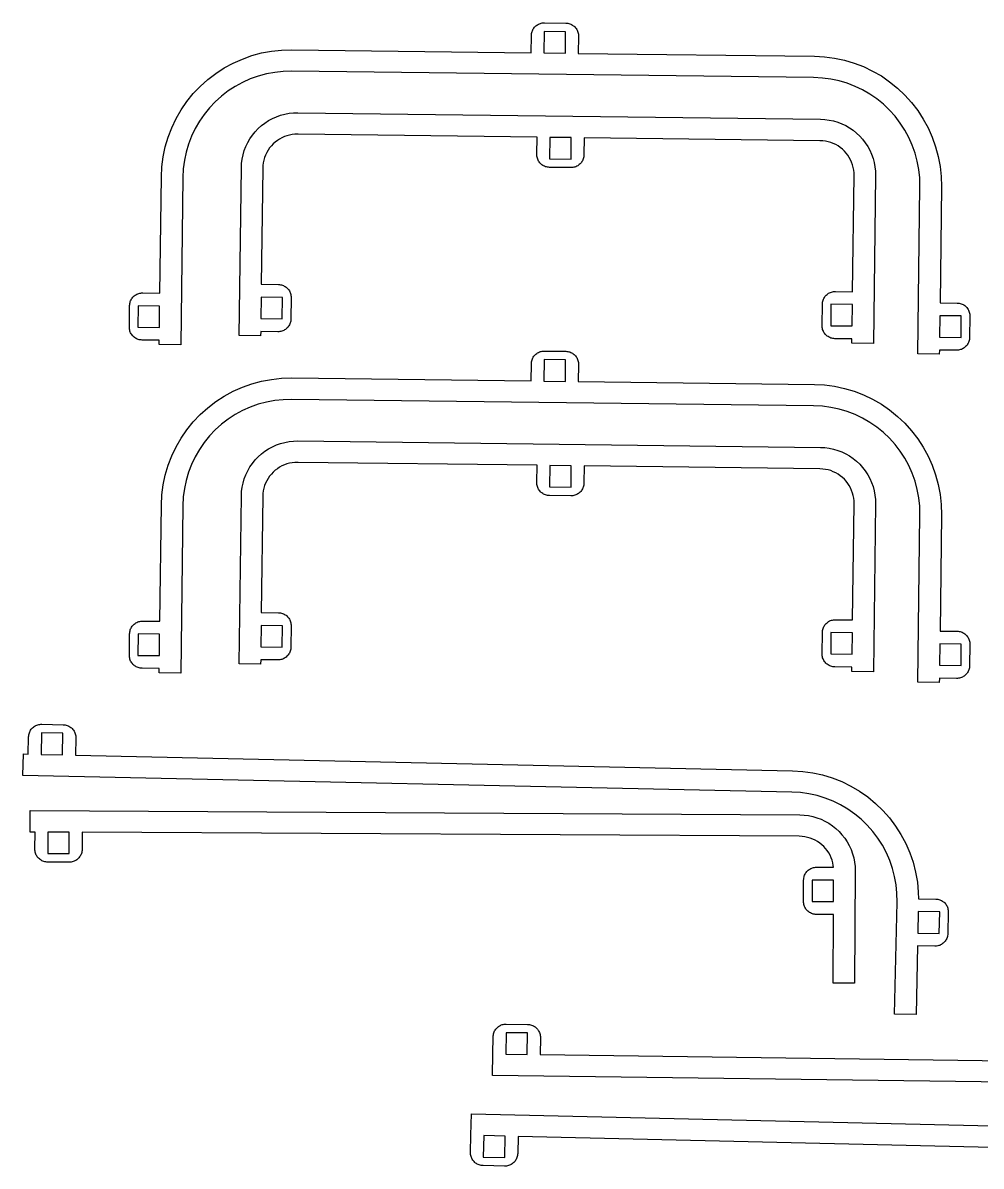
# Model space of a CAD drawing. Header units: millimetres. Extents: x 283 to 494, y -202 to 99.
# Drawn here: x 284 to 395.7, y -201.6 to -68.3 of the extents above; entities that cross this region are included whole.
import ezdxf

# ---------------------------------------------------------------- set-up
doc = ezdxf.new("R2010")
doc.units = ezdxf.units.MM
doc.header["$MEASUREMENT"] = 0
doc.layers.add('Layer 1', color=7, linetype='CONTINUOUS')

msp = doc.modelspace()

# ---------------------------------------------------------------- linework, layer by layer
at = {"layer": 'Layer 1', "color": 1}
for p, q in [((343.35, -69.34), (343.39, -69.23)), ((343.39, -69.23), (343.44, -69.12)), ((343.44, -69.12), (343.5, -69.02)), ((343.5, -69.02), (343.56, -68.92)), ((343.56, -68.92), (343.64, -68.83)), ((343.64, -68.83), (343.72, -68.74)), ((343.72, -68.74), (343.81, -68.67)), ((343.81, -68.67), (343.9, -68.59)), ((343.9, -68.59), (344, -68.53)), ((344, -68.53), (344.1, -68.47)), ((344.1, -68.47), (344.21, -68.43)), ((344.21, -68.43), (344.32, -68.39)), ((344.32, -68.39), (344.43, -68.36)), ((344.43, -68.36), (344.55, -68.33)), ((344.55, -68.33), (344.67, -68.32)), ((344.67, -68.32), (344.79, -68.32)), ((344.79, -68.32), (347.28, -68.35)), ((347.28, -68.35), (347.4, -68.35)), ((347.4, -68.35), (347.52, -68.37)), ((347.52, -68.37), (347.63, -68.39)), ((347.63, -68.39), (347.75, -68.43)), ((347.75, -68.43), (347.86, -68.47)), ((347.86, -68.47), (347.96, -68.52)), ((347.96, -68.52), (348.07, -68.58)), ((348.07, -68.58), (348.16, -68.65)), ((348.16, -68.65), (348.25, -68.72)), ((348.25, -68.72), (348.34, -68.8)), ((348.34, -68.8), (348.42, -68.89)), ((348.42, -68.89), (348.49, -68.98)), ((348.49, -68.98), (348.56, -69.08)), ((348.56, -69.08), (348.61, -69.18)), ((348.61, -69.18), (348.66, -69.29)), ((348.66, -69.29), (348.7, -69.4)), ((343.24, -71.8), (343.27, -69.8)), ((343.27, -69.68), (343.29, -69.57)), ((343.27, -69.8), (343.27, -69.68)), ((343.29, -69.57), (343.31, -69.45)), ((343.31, -69.45), (343.35, -69.34)), ((344.77, -69.32), (344.74, -71.82)), ((347.27, -69.35), (344.77, -69.32)), ((347.24, -71.85), (347.27, -69.35)), ((348.7, -69.4), (348.73, -69.52)), ((348.73, -69.52), (348.75, -69.63)), ((348.77, -69.87), (348.74, -71.87)), ((348.75, -69.63), (348.76, -69.75)), ((348.76, -69.75), (348.77, -69.87)), ((310.69, -72.13), (311.83, -71.83)), ((311.83, -71.83), (312.99, -71.61)), ((312.99, -71.61), (314.16, -71.49)), ((314.16, -71.49), (315.34, -71.46)), ((315.34, -71.46), (343.24, -71.8)), ((344.74, -71.82), (347.24, -71.85)), ((348.74, -71.87), (376.26, -72.2)), ((307.47, -73.57), (308.51, -73.01)), ((308.51, -73.01), (309.58, -72.53)), ((309.58, -72.53), (310.69, -72.13)), ((376.26, -72.2), (377.44, -72.26)), ((377.44, -72.26), (378.61, -72.42)), ((378.61, -72.42), (379.76, -72.66)), ((379.76, -72.66), (380.89, -73)), ((380.89, -73), (381.99, -73.42)), ((305.55, -74.93), (306.48, -74.21)), ((306.48, -74.21), (307.47, -73.57)), ((311.43, -74.52), (310.51, -74.85)), ((312.38, -74.27), (311.43, -74.52)), ((313.35, -74.09), (312.38, -74.27)), ((314.32, -73.99), (313.35, -74.09)), ((315.35, -73.96), (314.32, -73.99)), ((376.18, -74.7), (315.35, -73.96)), ((381.99, -73.42), (383.05, -73.93)), ((383.05, -73.93), (384.07, -74.51)), ((384.07, -74.51), (385.04, -75.18)), ((303.86, -76.57), (304.67, -75.72)), ((304.67, -75.72), (305.55, -74.93)), ((308.75, -75.72), (307.93, -76.25)), ((309.61, -75.25), (308.75, -75.72)), ((310.51, -74.85), (309.61, -75.25)), ((377.21, -74.75), (376.18, -74.7)), ((378.19, -74.88), (377.21, -74.75)), ((379.15, -75.09), (378.19, -74.88)), ((380.09, -75.36), (379.15, -75.09)), ((381, -75.72), (380.09, -75.36)), ((381.89, -76.14), (381, -75.72)), ((385.04, -75.18), (385.96, -75.92)), ((385.96, -75.92), (386.81, -76.73)), ((303.12, -77.49), (303.86, -76.57)), ((307.15, -76.85), (306.42, -77.51)), ((307.93, -76.25), (307.15, -76.85)), ((382.74, -76.63), (381.89, -76.14)), ((383.55, -77.18), (382.74, -76.63)), ((384.31, -77.8), (383.55, -77.18)), ((386.81, -76.73), (387.6, -77.61)), ((301.87, -79.48), (302.46, -78.46)), ((302.46, -78.46), (303.12, -77.49)), ((305.74, -78.22), (305.13, -78.98)), ((306.42, -77.51), (305.74, -78.22)), ((385.02, -78.48), (384.31, -77.8)), ((385.68, -79.21), (385.02, -78.48)), ((387.6, -77.61), (388.32, -78.54)), ((388.32, -78.54), (388.96, -79.53)), ((301.36, -80.54), (301.87, -79.48)), ((304.57, -79.79), (304.08, -80.64)), ((305.13, -78.98), (304.57, -79.79)), ((312.21, -79.99), (312.64, -79.71)), ((312.64, -79.71), (313.09, -79.46)), ((313.09, -79.46), (313.56, -79.26)), ((313.56, -79.26), (314.04, -79.09)), ((314.04, -79.09), (314.53, -78.95)), ((314.53, -78.95), (315.03, -78.86)), ((315.03, -78.86), (315.54, -78.81)), ((315.54, -78.81), (316.05, -78.79)), ((316.05, -78.79), (376.98, -79.55)), ((376.98, -79.55), (377.49, -79.58)), ((377.49, -79.58), (378, -79.64)), ((378, -79.64), (378.49, -79.75)), ((378.49, -79.75), (378.98, -79.89)), ((378.98, -79.89), (379.46, -80.08)), ((386.28, -79.99), (385.68, -79.21)), ((388.96, -79.53), (389.52, -80.56)), ((300.94, -81.64), (301.36, -80.54)), ((304.08, -80.64), (303.66, -81.53)), ((310.76, -81.41), (311.08, -81.01)), ((311.08, -81.01), (311.43, -80.64)), ((311.43, -80.64), (311.81, -80.3)), ((311.81, -80.3), (312.21, -79.99)), ((379.46, -80.08), (379.92, -80.3)), ((379.92, -80.3), (380.36, -80.55)), ((380.36, -80.55), (380.78, -80.84)), ((380.78, -80.84), (381.18, -81.16)), ((381.18, -81.16), (381.55, -81.51)), ((386.81, -80.81), (386.28, -79.99)), ((387.28, -81.67), (386.81, -80.81)), ((389.52, -80.56), (390, -81.64)), ((300.6, -82.77), (300.94, -81.64)), ((303.31, -82.44), (303.03, -83.38)), ((303.66, -81.53), (303.31, -82.44)), ((309.99, -82.73), (310.21, -82.27)), ((310.21, -82.27), (310.47, -81.83)), ((310.47, -81.83), (310.76, -81.41)), ((313.18, -82.43), (312.96, -82.66)), ((313.41, -82.22), (313.18, -82.43)), ((313.66, -82.03), (313.41, -82.22)), ((313.92, -81.86), (313.66, -82.03)), ((314.2, -81.71), (313.92, -81.86)), ((314.48, -81.58), (314.2, -81.71)), ((314.78, -81.47), (314.48, -81.58)), ((315.08, -81.39), (314.78, -81.47)), ((315.39, -81.34), (315.08, -81.39)), ((315.7, -81.3), (315.39, -81.34)), ((316.07, -81.29), (315.7, -81.3)), ((343.93, -81.64), (316.07, -81.29)), ((343.9, -83.64), (343.93, -81.64)), ((345.43, -81.66), (345.4, -84.16)), ((347.93, -81.69), (345.43, -81.66)), ((347.9, -84.19), (347.93, -81.69)), ((349.43, -81.71), (349.4, -83.71)), ((376.9, -82.05), (349.43, -81.71)), ((377.26, -82.06), (376.9, -82.05)), ((377.57, -82.11), (377.26, -82.06)), ((377.88, -82.17), (377.57, -82.11)), ((378.18, -82.26), (377.88, -82.17)), ((378.47, -82.37), (378.18, -82.26)), ((378.76, -82.51), (378.47, -82.37)), ((379.03, -82.67), (378.76, -82.51)), ((381.55, -81.51), (381.89, -81.89)), ((381.89, -81.89), (382.2, -82.3)), ((382.2, -82.3), (382.48, -82.72)), ((387.68, -82.57), (387.28, -81.67)), ((388.01, -83.49), (387.68, -82.57)), ((390, -81.64), (390.4, -82.75)), ((300.21, -85.09), (300.36, -83.92)), ((300.36, -83.92), (300.6, -82.77)), ((303.03, -83.38), (302.82, -84.34)), ((309.56, -84.19), (309.67, -83.69)), ((309.67, -83.69), (309.81, -83.21)), ((309.81, -83.21), (309.99, -82.73)), ((312.29, -83.72), (312.18, -84.01)), ((312.43, -83.43), (312.29, -83.72)), ((312.58, -83.16), (312.43, -83.43)), ((312.76, -82.9), (312.58, -83.16)), ((312.96, -82.66), (312.76, -82.9)), ((343.9, -83.76), (343.9, -83.64)), ((343.92, -83.87), (343.9, -83.76)), ((343.94, -83.99), (343.92, -83.87)), ((349.38, -83.94), (349.36, -84.06)), ((349.4, -83.82), (349.38, -83.94)), ((349.4, -83.71), (349.4, -83.82)), ((379.29, -82.84), (379.03, -82.67)), ((379.53, -83.04), (379.29, -82.84)), ((379.76, -83.26), (379.53, -83.04)), ((379.97, -83.49), (379.76, -83.26)), ((380.16, -83.74), (379.97, -83.49)), ((380.33, -84), (380.16, -83.74)), ((382.48, -82.72), (382.72, -83.17)), ((382.72, -83.17), (382.93, -83.64)), ((382.93, -83.64), (383.1, -84.12)), ((388.26, -84.44), (388.01, -83.49)), ((390.4, -82.75), (390.7, -83.89)), ((390.7, -83.89), (390.92, -85.05)), ((300.14, -86.27), (300.21, -85.09)), ((302.82, -84.34), (302.7, -85.32)), ((309.21, -104.76), (309.47, -85.21)), ((309.47, -85.21), (309.49, -84.7)), ((309.49, -84.7), (309.56, -84.19)), ((311.98, -84.93), (311.97, -85.29)), ((312.02, -84.62), (311.98, -84.93)), ((312.09, -84.31), (312.02, -84.62)), ((312.18, -84.01), (312.09, -84.31)), ((343.97, -84.1), (343.94, -83.99)), ((344.01, -84.21), (343.97, -84.1)), ((344.06, -84.32), (344.01, -84.21)), ((344.11, -84.43), (344.06, -84.32)), ((344.18, -84.52), (344.11, -84.43)), ((344.25, -84.62), (344.18, -84.52)), ((344.33, -84.71), (344.25, -84.62)), ((344.41, -84.79), (344.33, -84.71)), ((344.5, -84.86), (344.41, -84.79)), ((344.6, -84.93), (344.5, -84.86)), ((344.7, -84.99), (344.6, -84.93)), ((344.81, -85.04), (344.7, -84.99)), ((344.92, -85.08), (344.81, -85.04)), ((345.03, -85.11), (344.92, -85.08)), ((345.15, -85.14), (345.03, -85.11)), ((345.27, -85.15), (345.15, -85.14)), ((345.38, -85.16), (345.27, -85.15)), ((347.88, -85.19), (345.38, -85.16)), ((345.4, -84.16), (347.9, -84.19)), ((348, -85.19), (347.88, -85.19)), ((348.12, -85.17), (348, -85.19)), ((348.23, -85.15), (348.12, -85.17)), ((348.35, -85.12), (348.23, -85.15)), ((348.46, -85.08), (348.35, -85.12)), ((348.57, -85.03), (348.46, -85.08)), ((348.67, -84.98), (348.57, -85.03)), ((348.77, -84.91), (348.67, -84.98)), ((348.86, -84.84), (348.77, -84.91)), ((348.95, -84.76), (348.86, -84.84)), ((349.03, -84.68), (348.95, -84.76)), ((349.1, -84.59), (349.03, -84.68)), ((349.17, -84.49), (349.1, -84.59)), ((349.23, -84.39), (349.17, -84.49)), ((349.28, -84.28), (349.23, -84.39)), ((349.32, -84.17), (349.28, -84.28)), ((349.36, -84.06), (349.32, -84.17)), ((380.48, -84.28), (380.33, -84)), ((380.61, -84.57), (380.48, -84.28)), ((380.71, -84.86), (380.61, -84.57)), ((380.8, -85.17), (380.71, -84.86)), ((380.85, -85.47), (380.8, -85.17)), ((383.1, -84.12), (383.23, -84.61)), ((383.23, -84.61), (383.33, -85.11)), ((383.33, -85.11), (383.38, -85.62)), ((388.44, -85.41), (388.26, -84.44)), ((390.92, -85.05), (391.04, -86.22)), ((299.96, -99.82), (300.14, -86.27)), ((302.64, -86.35), (302.39, -105.85)), ((302.7, -85.32), (302.64, -86.35)), ((311.97, -85.29), (311.79, -98.79)), ((380.72, -99.65), (380.89, -86.15)), ((380.89, -85.79), (380.85, -85.47)), ((380.89, -86.15), (380.89, -85.79)), ((383.39, -86.13), (383.14, -105.68)), ((383.38, -85.62), (383.39, -86.13)), ((388.55, -86.38), (388.44, -85.41)), ((388.57, -87.41), (388.55, -86.38)), ((391.04, -86.22), (391.07, -87.39)), ((388.32, -106.91), (388.57, -87.41)), ((391.07, -87.39), (390.91, -100.95)), ((297.28, -99.95), (297.38, -99.9)), ((297.38, -99.9), (297.5, -99.86)), ((297.5, -99.86), (297.61, -99.83)), ((297.61, -99.83), (297.73, -99.81)), ((297.73, -99.81), (297.84, -99.79)), ((297.84, -99.79), (297.96, -99.79)), ((297.96, -99.79), (299.96, -99.82)), ((311.79, -98.79), (313.79, -98.82)), ((313.79, -98.82), (313.91, -98.83)), ((313.91, -98.83), (314.02, -98.84)), ((314.02, -98.84), (314.14, -98.87)), ((314.14, -98.87), (314.25, -98.9)), ((314.25, -98.9), (314.36, -98.94)), ((314.36, -98.94), (314.47, -98.99)), ((314.47, -98.99), (314.57, -99.05)), ((314.57, -99.05), (314.67, -99.12)), ((314.67, -99.12), (314.76, -99.19)), ((314.76, -99.19), (314.84, -99.27)), ((314.84, -99.27), (314.92, -99.36)), ((314.92, -99.36), (315, -99.45)), ((315, -99.45), (315.06, -99.55)), ((315.06, -99.55), (315.12, -99.66)), ((315.12, -99.66), (315.16, -99.76)), ((315.16, -99.76), (315.2, -99.88)), ((315.2, -99.88), (315.23, -99.99)), ((377.74, -99.97), (377.83, -99.9)), ((377.83, -99.9), (377.93, -99.84)), ((377.93, -99.84), (378.04, -99.78)), ((378.04, -99.78), (378.14, -99.73)), ((378.14, -99.73), (378.25, -99.69)), ((378.25, -99.69), (378.37, -99.66)), ((378.37, -99.66), (378.48, -99.64)), ((378.48, -99.64), (378.6, -99.63)), ((378.6, -99.63), (378.72, -99.63)), ((378.72, -99.63), (380.72, -99.65)), ((296.41, -103.77), (296.44, -101.27)), ((296.44, -101.27), (296.45, -101.15)), ((296.45, -101.15), (296.46, -101.04)), ((296.46, -101.04), (296.49, -100.92)), ((296.49, -100.92), (296.52, -100.81)), ((296.52, -100.81), (296.56, -100.7)), ((296.56, -100.7), (296.61, -100.59)), ((296.61, -100.59), (296.67, -100.49)), ((296.67, -100.49), (296.74, -100.39)), ((296.74, -100.39), (296.81, -100.3)), ((296.81, -100.3), (296.89, -100.22)), ((296.89, -100.22), (296.98, -100.14)), ((296.98, -100.14), (297.08, -100.07)), ((297.08, -100.07), (297.17, -100)), ((297.17, -100), (297.28, -99.95)), ((311.77, -100.29), (311.74, -102.79)), ((314.27, -100.33), (311.77, -100.29)), ((314.24, -102.83), (314.27, -100.33)), ((315.23, -99.99), (315.25, -100.1)), ((315.27, -100.34), (315.24, -102.84)), ((315.25, -100.1), (315.27, -100.22)), ((315.27, -100.22), (315.27, -100.34)), ((377.17, -103.61), (377.2, -101.11)), ((377.2, -101.11), (377.21, -100.99)), ((377.21, -100.99), (377.22, -100.87)), ((377.22, -100.87), (377.25, -100.76)), ((377.25, -100.76), (377.28, -100.64)), ((377.28, -100.64), (377.32, -100.53)), ((377.32, -100.53), (377.37, -100.43)), ((377.37, -100.43), (377.43, -100.33)), ((377.43, -100.33), (377.5, -100.23)), ((377.5, -100.23), (377.57, -100.14)), ((377.57, -100.14), (377.65, -100.05)), ((377.65, -100.05), (377.74, -99.97)), ((378.2, -101.12), (378.17, -103.62)), ((380.7, -101.15), (378.2, -101.12)), ((380.67, -103.65), (380.7, -101.15)), ((390.91, -100.95), (392.91, -100.97)), ((392.91, -100.97), (393.02, -100.98)), ((393.02, -100.98), (393.14, -100.99)), ((393.14, -100.99), (393.26, -101.02)), ((393.26, -101.02), (393.37, -101.05)), ((393.37, -101.05), (393.48, -101.09)), ((393.48, -101.09), (393.59, -101.14)), ((393.59, -101.14), (393.69, -101.2)), ((393.69, -101.2), (393.79, -101.27)), ((393.79, -101.27), (393.88, -101.34)), ((297.44, -101.29), (297.41, -103.78)), ((299.94, -101.32), (297.44, -101.29)), ((299.91, -103.82), (299.94, -101.32)), ((390.89, -102.45), (390.86, -104.95)), ((393.39, -102.48), (390.89, -102.45)), ((393.36, -104.98), (393.39, -102.48)), ((393.88, -101.34), (393.96, -101.43)), ((393.96, -101.43), (394.04, -101.51)), ((394.04, -101.51), (394.11, -101.61)), ((394.11, -101.61), (394.18, -101.71)), ((394.18, -101.71), (394.23, -101.81)), ((394.23, -101.81), (394.28, -101.92)), ((394.28, -101.92), (394.32, -102.03)), ((394.32, -102.03), (394.35, -102.14)), ((394.35, -102.14), (394.37, -102.26)), ((394.39, -102.49), (394.36, -104.99)), ((394.37, -102.26), (394.38, -102.37)), ((394.38, -102.37), (394.39, -102.49)), ((296.41, -103.89), (296.41, -103.77)), ((296.42, -104.01), (296.41, -103.89)), ((297.41, -103.78), (299.91, -103.82)), ((311.74, -102.79), (314.24, -102.83)), ((314.78, -103.89), (314.7, -103.97)), ((314.87, -103.81), (314.78, -103.89)), ((314.94, -103.72), (314.87, -103.81)), ((315.01, -103.62), (314.94, -103.72)), ((315.07, -103.52), (315.01, -103.62)), ((315.12, -103.41), (315.07, -103.52)), ((315.16, -103.3), (315.12, -103.41)), ((315.19, -103.19), (315.16, -103.3)), ((315.22, -103.07), (315.19, -103.19)), ((315.23, -102.96), (315.22, -103.07)), ((315.24, -102.84), (315.23, -102.96)), ((377.17, -103.72), (377.17, -103.61)), ((377.18, -103.84), (377.17, -103.72)), ((377.2, -103.96), (377.18, -103.84)), ((378.17, -103.62), (380.67, -103.65)), ((296.45, -104.12), (296.42, -104.01)), ((296.48, -104.24), (296.45, -104.12)), ((296.52, -104.35), (296.48, -104.24)), ((296.56, -104.45), (296.52, -104.35)), ((296.62, -104.56), (296.56, -104.45)), ((296.68, -104.66), (296.62, -104.56)), ((296.76, -104.75), (296.68, -104.66)), ((296.83, -104.84), (296.76, -104.75)), ((296.92, -104.92), (296.83, -104.84)), ((297.01, -104.99), (296.92, -104.92)), ((297.11, -105.06), (297.01, -104.99)), ((297.21, -105.12), (297.11, -105.06)), ((297.32, -105.17), (297.21, -105.12)), ((297.43, -105.21), (297.32, -105.17)), ((297.54, -105.25), (297.43, -105.21)), ((297.66, -105.27), (297.54, -105.25)), ((297.77, -105.28), (297.66, -105.27)), ((311.71, -104.79), (309.21, -104.76)), ((311.72, -104.29), (311.71, -104.79)), ((313.72, -104.32), (311.72, -104.29)), ((313.84, -104.32), (313.72, -104.32)), ((313.95, -104.3), (313.84, -104.32)), ((314.07, -104.28), (313.95, -104.3)), ((314.18, -104.25), (314.07, -104.28)), ((314.29, -104.21), (314.18, -104.25)), ((314.4, -104.17), (314.29, -104.21)), ((314.5, -104.11), (314.4, -104.17)), ((314.6, -104.04), (314.5, -104.11)), ((314.7, -103.97), (314.6, -104.04)), ((377.23, -104.07), (377.2, -103.96)), ((377.27, -104.18), (377.23, -104.07)), ((377.32, -104.29), (377.27, -104.18)), ((377.38, -104.39), (377.32, -104.29)), ((377.44, -104.49), (377.38, -104.39)), ((377.51, -104.59), (377.44, -104.49)), ((377.59, -104.67), (377.51, -104.59)), ((377.68, -104.75), (377.59, -104.67)), ((377.77, -104.83), (377.68, -104.75)), ((377.87, -104.89), (377.77, -104.83)), ((377.97, -104.95), (377.87, -104.89)), ((378.08, -105), (377.97, -104.95)), ((378.18, -105.05), (378.08, -105)), ((378.3, -105.08), (378.18, -105.05)), ((378.41, -105.1), (378.3, -105.08)), ((378.53, -105.12), (378.41, -105.1)), ((378.65, -105.13), (378.53, -105.12)), ((380.65, -105.15), (378.65, -105.13)), ((380.64, -105.65), (380.65, -105.15)), ((390.86, -104.95), (393.36, -104.98)), ((394.33, -105.23), (394.31, -105.34)), ((394.35, -105.11), (394.33, -105.23)), ((394.36, -104.99), (394.35, -105.11)), ((297.89, -105.29), (297.77, -105.28)), ((299.89, -105.32), (297.89, -105.29)), ((299.89, -105.82), (299.89, -105.32)), ((302.39, -105.85), (299.89, -105.82)), ((344.43, -106.61), (344.55, -106.59)), ((344.55, -106.59), (344.67, -106.57)), ((344.67, -106.57), (344.79, -106.57)), ((344.79, -106.57), (347.28, -106.6)), ((347.28, -106.6), (347.4, -106.61)), ((383.14, -105.68), (380.64, -105.65)), ((390.84, -106.45), (390.82, -106.95)), ((392.84, -106.47), (390.84, -106.45)), ((392.95, -106.47), (392.84, -106.47)), ((393.07, -106.46), (392.95, -106.47)), ((393.19, -106.44), (393.07, -106.46)), ((393.3, -106.4), (393.19, -106.44)), ((393.41, -106.37), (393.3, -106.4)), ((393.52, -106.32), (393.41, -106.37)), ((393.62, -106.26), (393.52, -106.32)), ((393.72, -106.2), (393.62, -106.26)), ((393.82, -106.13), (393.72, -106.2)), ((393.9, -106.05), (393.82, -106.13)), ((393.98, -105.96), (393.9, -106.05)), ((394.06, -105.87), (393.98, -105.96)), ((394.12, -105.77), (394.06, -105.87)), ((394.18, -105.67), (394.12, -105.77)), ((394.23, -105.56), (394.18, -105.67)), ((394.28, -105.45), (394.23, -105.56)), ((394.31, -105.34), (394.28, -105.45)), ((343.27, -107.94), (343.29, -107.82)), ((343.29, -107.82), (343.31, -107.7)), ((343.31, -107.7), (343.35, -107.59)), ((343.35, -107.59), (343.39, -107.48)), ((343.39, -107.48), (343.44, -107.37)), ((343.44, -107.37), (343.5, -107.27)), ((343.5, -107.27), (343.56, -107.18)), ((343.56, -107.18), (343.64, -107.08)), ((343.64, -107.08), (343.72, -107)), ((343.72, -107), (343.81, -106.92)), ((343.81, -106.92), (343.9, -106.85)), ((343.9, -106.85), (344, -106.78)), ((344, -106.78), (344.1, -106.73)), ((344.1, -106.73), (344.21, -106.68)), ((344.21, -106.68), (344.32, -106.64)), ((344.32, -106.64), (344.43, -106.61)), ((344.77, -107.57), (344.74, -110.07)), ((347.27, -107.6), (344.77, -107.57)), ((347.24, -110.1), (347.27, -107.6)), ((347.4, -106.61), (347.52, -106.62)), ((347.52, -106.62), (347.63, -106.65)), ((347.63, -106.65), (347.75, -106.68)), ((347.75, -106.68), (347.86, -106.72)), ((347.86, -106.72), (347.96, -106.77)), ((347.96, -106.77), (348.07, -106.83)), ((348.07, -106.83), (348.16, -106.9)), ((348.16, -106.9), (348.25, -106.97)), ((348.25, -106.97), (348.34, -107.05)), ((348.34, -107.05), (348.42, -107.14)), ((348.42, -107.14), (348.49, -107.24)), ((348.49, -107.24), (348.56, -107.33)), ((348.56, -107.33), (348.61, -107.44)), ((348.61, -107.44), (348.66, -107.55)), ((348.66, -107.55), (348.7, -107.66)), ((348.7, -107.66), (348.73, -107.77)), ((348.73, -107.77), (348.75, -107.89)), ((348.75, -107.89), (348.76, -108)), ((390.82, -106.95), (388.32, -106.91)), ((343.24, -110.05), (343.27, -108.05)), ((343.27, -108.05), (343.27, -107.94)), ((348.77, -108.12), (348.74, -110.12)), ((348.76, -108), (348.77, -108.12)), ((309.58, -110.78), (310.69, -110.39)), ((310.69, -110.39), (311.83, -110.08)), ((311.83, -110.08), (312.99, -109.87)), ((312.99, -109.87), (314.16, -109.74)), ((314.16, -109.74), (315.34, -109.71)), ((315.34, -109.71), (343.24, -110.05)), ((344.74, -110.07), (347.24, -110.1)), ((348.74, -110.12), (376.26, -110.46)), ((376.26, -110.46), (377.44, -110.52)), ((377.44, -110.52), (378.61, -110.67)), ((306.48, -112.46), (307.47, -111.82)), ((307.47, -111.82), (308.51, -111.26)), ((308.51, -111.26), (309.58, -110.78)), ((378.61, -110.67), (379.76, -110.92)), ((379.76, -110.92), (380.89, -111.25)), ((380.89, -111.25), (381.99, -111.67)), ((381.99, -111.67), (383.05, -112.18)), ((304.67, -113.97), (305.55, -113.18)), ((305.55, -113.18), (306.48, -112.46)), ((310.51, -113.1), (309.61, -113.5)), ((311.43, -112.78), (310.51, -113.1)), ((312.38, -112.52), (311.43, -112.78)), ((313.35, -112.34), (312.38, -112.52)), ((314.32, -112.24), (313.35, -112.34)), ((315.35, -112.21), (314.32, -112.24)), ((376.18, -112.96), (315.35, -112.21)), ((377.21, -113.01), (376.18, -112.96)), ((378.19, -113.14), (377.21, -113.01)), ((379.15, -113.34), (378.19, -113.14)), ((383.05, -112.18), (384.07, -112.77)), ((384.07, -112.77), (385.04, -113.44)), ((303.86, -114.82), (304.67, -113.97)), ((307.93, -114.51), (307.15, -115.1)), ((308.75, -113.97), (307.93, -114.51)), ((309.61, -113.5), (308.75, -113.97)), ((380.09, -113.62), (379.15, -113.34)), ((381, -113.97), (380.09, -113.62)), ((381.89, -114.39), (381, -113.97)), ((382.74, -114.88), (381.89, -114.39)), ((385.04, -113.44), (385.96, -114.18)), ((385.96, -114.18), (386.81, -114.99)), ((302.46, -116.71), (303.12, -115.74)), ((303.12, -115.74), (303.86, -114.82)), ((306.42, -115.76), (305.74, -116.47)), ((307.15, -115.1), (306.42, -115.76)), ((383.55, -115.44), (382.74, -114.88)), ((384.31, -116.06), (383.55, -115.44)), ((386.81, -114.99), (387.6, -115.86)), ((387.6, -115.86), (388.32, -116.8)), ((301.87, -117.73), (302.46, -116.71)), ((305.13, -117.24), (304.57, -118.04)), ((305.74, -116.47), (305.13, -117.24)), ((314.04, -117.34), (314.53, -117.21)), ((314.53, -117.21), (315.03, -117.12)), ((315.03, -117.12), (315.54, -117.06)), ((315.54, -117.06), (316.05, -117.05)), ((316.05, -117.05), (376.98, -117.8)), ((385.02, -116.73), (384.31, -116.06)), ((385.68, -117.46), (385.02, -116.73)), ((388.32, -116.8), (388.96, -117.78)), ((301.36, -118.79), (301.87, -117.73)), ((304.57, -118.04), (304.08, -118.89)), ((311.43, -118.89), (311.81, -118.55)), ((311.81, -118.55), (312.21, -118.24)), ((312.21, -118.24), (312.64, -117.96)), ((312.64, -117.96), (313.09, -117.72)), ((313.09, -117.72), (313.56, -117.51)), ((313.56, -117.51), (314.04, -117.34)), ((376.98, -117.8), (377.49, -117.83)), ((377.49, -117.83), (378, -117.9)), ((378, -117.9), (378.49, -118)), ((378.49, -118), (378.98, -118.15)), ((378.98, -118.15), (379.46, -118.33)), ((379.46, -118.33), (379.92, -118.55)), ((379.92, -118.55), (380.36, -118.8)), ((386.28, -118.24), (385.68, -117.46)), ((386.81, -119.06), (386.28, -118.24)), ((388.96, -117.78), (389.52, -118.82)), ((300.6, -121.02), (300.94, -119.89)), ((300.94, -119.89), (301.36, -118.79)), ((303.66, -119.78), (303.31, -120.7)), ((304.08, -118.89), (303.66, -119.78)), ((310.47, -120.08), (310.76, -119.66)), ((310.76, -119.66), (311.08, -119.26)), ((311.08, -119.26), (311.43, -118.89)), ((314.48, -119.83), (314.2, -119.96)), ((314.78, -119.73), (314.48, -119.83)), ((315.08, -119.65), (314.78, -119.73)), ((315.39, -119.59), (315.08, -119.65)), ((315.7, -119.56), (315.39, -119.59)), ((316.07, -119.55), (315.7, -119.56)), ((343.93, -119.89), (316.07, -119.55)), ((343.9, -121.89), (343.93, -119.89)), ((345.43, -119.91), (345.4, -122.41)), ((347.93, -119.94), (345.43, -119.91)), ((380.36, -118.8), (380.78, -119.09)), ((380.78, -119.09), (381.18, -119.41)), ((381.18, -119.41), (381.55, -119.77)), ((381.55, -119.77), (381.89, -120.15)), ((387.28, -119.92), (386.81, -119.06)), ((387.68, -120.82), (387.28, -119.92)), ((389.52, -118.82), (390, -119.89)), ((390, -119.89), (390.4, -121)), ((300.36, -122.17), (300.6, -121.02)), ((303.31, -120.7), (303.03, -121.64)), ((309.81, -121.46), (309.99, -120.98)), ((309.99, -120.98), (310.21, -120.52)), ((310.21, -120.52), (310.47, -120.08)), ((312.76, -121.15), (312.58, -121.41)), ((312.96, -120.91), (312.76, -121.15)), ((313.18, -120.68), (312.96, -120.91)), ((313.41, -120.47), (313.18, -120.68)), ((313.66, -120.28), (313.41, -120.47)), ((313.92, -120.11), (313.66, -120.28)), ((314.2, -119.96), (313.92, -120.11)), ((347.9, -122.44), (347.93, -119.94)), ((349.43, -119.96), (349.4, -121.96)), ((376.9, -120.3), (349.43, -119.96)), ((377.26, -120.32), (376.9, -120.3)), ((377.57, -120.36), (377.26, -120.32)), ((377.88, -120.42), (377.57, -120.36)), ((378.18, -120.51), (377.88, -120.42)), ((378.47, -120.63), (378.18, -120.51)), ((378.76, -120.76), (378.47, -120.63)), ((379.03, -120.92), (378.76, -120.76)), ((379.29, -121.1), (379.03, -120.92)), ((379.53, -121.29), (379.29, -121.1)), ((381.89, -120.15), (382.2, -120.55)), ((382.2, -120.55), (382.48, -120.98)), ((382.48, -120.98), (382.72, -121.43)), ((388.01, -121.75), (387.68, -120.82)), ((390.4, -121), (390.7, -122.14)), ((300.21, -123.34), (300.36, -122.17)), ((303.03, -121.64), (302.82, -122.6)), ((309.49, -122.95), (309.56, -122.45)), ((309.56, -122.45), (309.67, -121.95)), ((309.67, -121.95), (309.81, -121.46)), ((312.09, -122.56), (312.02, -122.87)), ((312.18, -122.26), (312.09, -122.56)), ((312.29, -121.97), (312.18, -122.26)), ((312.43, -121.69), (312.29, -121.97)), ((312.58, -121.41), (312.43, -121.69)), ((343.9, -122.01), (343.9, -121.89)), ((343.92, -122.13), (343.9, -122.01)), ((343.94, -122.24), (343.92, -122.13)), ((343.97, -122.36), (343.94, -122.24)), ((344.01, -122.47), (343.97, -122.36)), ((344.06, -122.58), (344.01, -122.47)), ((344.11, -122.68), (344.06, -122.58)), ((345.4, -122.41), (347.9, -122.44)), ((349.28, -122.53), (349.23, -122.64)), ((349.32, -122.42), (349.28, -122.53)), ((349.36, -122.31), (349.32, -122.42)), ((349.38, -122.2), (349.36, -122.31)), ((349.4, -122.08), (349.38, -122.2)), ((349.4, -121.96), (349.4, -122.08)), ((379.76, -121.51), (379.53, -121.29)), ((379.97, -121.74), (379.76, -121.51)), ((380.16, -121.99), (379.97, -121.74)), ((380.33, -122.26), (380.16, -121.99)), ((380.48, -122.53), (380.33, -122.26)), ((380.61, -122.82), (380.48, -122.53)), ((382.72, -121.43), (382.93, -121.89)), ((382.93, -121.89), (383.1, -122.37)), ((383.1, -122.37), (383.23, -122.87)), ((388.26, -122.69), (388.01, -121.75)), ((390.7, -122.14), (390.92, -123.3)), ((300.14, -124.52), (300.21, -123.34)), ((302.7, -123.57), (302.64, -124.6)), ((302.82, -122.6), (302.7, -123.57)), ((309.21, -143.01), (309.47, -123.46)), ((309.47, -123.46), (309.49, -122.95)), ((311.97, -123.54), (311.79, -137.05)), ((311.98, -123.18), (311.97, -123.54)), ((312.02, -122.87), (311.98, -123.18)), ((344.18, -122.78), (344.11, -122.68)), ((344.25, -122.87), (344.18, -122.78)), ((344.33, -122.96), (344.25, -122.87)), ((344.41, -123.04), (344.33, -122.96)), ((344.5, -123.11), (344.41, -123.04)), ((344.6, -123.18), (344.5, -123.11)), ((344.7, -123.24), (344.6, -123.18)), ((344.81, -123.29), (344.7, -123.24)), ((344.92, -123.33), (344.81, -123.29)), ((345.03, -123.37), (344.92, -123.33)), ((345.15, -123.39), (345.03, -123.37)), ((345.27, -123.41), (345.15, -123.39)), ((345.38, -123.41), (345.27, -123.41)), ((347.88, -123.44), (345.38, -123.41)), ((348, -123.44), (347.88, -123.44)), ((348.12, -123.43), (348, -123.44)), ((348.23, -123.41), (348.12, -123.43)), ((348.35, -123.37), (348.23, -123.41)), ((348.46, -123.34), (348.35, -123.37)), ((348.57, -123.29), (348.46, -123.34)), ((348.67, -123.23), (348.57, -123.29)), ((348.77, -123.17), (348.67, -123.23)), ((348.86, -123.1), (348.77, -123.17)), ((348.95, -123.02), (348.86, -123.1)), ((349.03, -122.93), (348.95, -123.02)), ((349.1, -122.84), (349.03, -122.93)), ((349.17, -122.74), (349.1, -122.84)), ((349.23, -122.64), (349.17, -122.74)), ((380.71, -123.12), (380.61, -122.82)), ((380.8, -123.42), (380.71, -123.12)), ((380.85, -123.73), (380.8, -123.42)), ((380.89, -124.04), (380.85, -123.73)), ((383.23, -122.87), (383.33, -123.37)), ((383.33, -123.37), (383.38, -123.88)), ((383.38, -123.88), (383.39, -124.39)), ((388.44, -123.66), (388.26, -122.69)), ((388.55, -124.64), (388.44, -123.66)), ((390.92, -123.3), (391.04, -124.47)), ((299.96, -138.07), (300.14, -124.52)), ((302.64, -124.6), (302.39, -144.1)), ((380.72, -137.91), (380.89, -124.4)), ((380.89, -124.4), (380.89, -124.04)), ((383.39, -124.39), (383.14, -143.94)), ((388.57, -125.67), (388.55, -124.64)), ((391.04, -124.47), (391.07, -125.65)), ((388.32, -145.17), (388.57, -125.67)), ((391.07, -125.65), (390.91, -139.2)), ((311.79, -137.05), (313.79, -137.07)), ((313.79, -137.07), (313.91, -137.08)), ((313.91, -137.08), (314.02, -137.1)), ((314.02, -137.1), (314.14, -137.12)), ((314.14, -137.12), (314.25, -137.15)), ((314.25, -137.15), (314.36, -137.2)), ((314.36, -137.2), (314.47, -137.25)), ((314.47, -137.25), (314.57, -137.31)), ((296.74, -138.65), (296.81, -138.56)), ((296.81, -138.56), (296.89, -138.47)), ((296.89, -138.47), (296.98, -138.39)), ((296.98, -138.39), (297.08, -138.32)), ((297.08, -138.32), (297.17, -138.26)), ((297.17, -138.26), (297.28, -138.2)), ((297.28, -138.2), (297.38, -138.15)), ((297.38, -138.15), (297.5, -138.11)), ((297.5, -138.11), (297.61, -138.08)), ((297.61, -138.08), (297.73, -138.06)), ((297.73, -138.06), (297.84, -138.05)), ((297.84, -138.05), (297.96, -138.05)), ((297.96, -138.05), (299.96, -138.07)), ((311.77, -138.55), (311.74, -141.05)), ((314.27, -138.58), (311.77, -138.55)), ((314.24, -141.08), (314.27, -138.58)), ((314.57, -137.31), (314.67, -137.37)), ((314.67, -137.37), (314.76, -137.45)), ((314.76, -137.45), (314.84, -137.53)), ((314.84, -137.53), (314.92, -137.61)), ((314.92, -137.61), (315, -137.71)), ((315, -137.71), (315.06, -137.81)), ((315.06, -137.81), (315.12, -137.91)), ((315.12, -137.91), (315.16, -138.02)), ((315.16, -138.02), (315.2, -138.13)), ((315.2, -138.13), (315.23, -138.24)), ((315.23, -138.24), (315.25, -138.36)), ((315.25, -138.36), (315.27, -138.48)), ((315.27, -138.48), (315.27, -138.59)), ((377.37, -138.68), (377.43, -138.58)), ((377.43, -138.58), (377.5, -138.48)), ((377.5, -138.48), (377.57, -138.39)), ((377.57, -138.39), (377.65, -138.31)), ((377.65, -138.31), (377.74, -138.23)), ((377.74, -138.23), (377.83, -138.16)), ((377.83, -138.16), (377.93, -138.09)), ((377.93, -138.09), (378.04, -138.03)), ((378.04, -138.03), (378.14, -137.99)), ((378.14, -137.99), (378.25, -137.95)), ((378.25, -137.95), (378.37, -137.92)), ((378.37, -137.92), (378.48, -137.9)), ((378.48, -137.9), (378.6, -137.88)), ((378.6, -137.88), (378.72, -137.88)), ((378.72, -137.88), (380.72, -137.91)), ((296.41, -142.03), (296.44, -139.53)), ((296.44, -139.53), (296.45, -139.41)), ((296.45, -139.41), (296.46, -139.29)), ((296.46, -139.29), (296.49, -139.18)), ((296.49, -139.18), (296.52, -139.06)), ((296.52, -139.06), (296.56, -138.95)), ((296.56, -138.95), (296.61, -138.85)), ((296.61, -138.85), (296.67, -138.74)), ((296.67, -138.74), (296.74, -138.65)), ((297.44, -139.54), (297.41, -142.04)), ((299.94, -139.57), (297.44, -139.54)), ((299.91, -142.07), (299.94, -139.57)), ((315.27, -138.59), (315.24, -141.09)), ((377.17, -141.86), (377.2, -139.36)), ((377.2, -139.36), (377.21, -139.24)), ((377.21, -139.24), (377.22, -139.13)), ((377.22, -139.13), (377.25, -139.01)), ((377.25, -139.01), (377.28, -138.9)), ((377.28, -138.9), (377.32, -138.79)), ((377.32, -138.79), (377.37, -138.68)), ((378.2, -139.37), (378.17, -141.87)), ((380.7, -139.41), (378.2, -139.37)), ((380.67, -141.91), (380.7, -139.41)), ((390.91, -139.2), (392.91, -139.23)), ((392.91, -139.23), (393.02, -139.23)), ((393.02, -139.23), (393.14, -139.25)), ((393.14, -139.25), (393.26, -139.27)), ((393.26, -139.27), (393.37, -139.31)), ((393.37, -139.31), (393.48, -139.35)), ((393.48, -139.35), (393.59, -139.4)), ((393.59, -139.4), (393.69, -139.46)), ((393.69, -139.46), (393.79, -139.52)), ((393.79, -139.52), (393.88, -139.6)), ((393.88, -139.6), (393.96, -139.68)), ((393.96, -139.68), (394.04, -139.77)), ((394.04, -139.77), (394.11, -139.86)), ((394.11, -139.86), (394.18, -139.96)), ((311.74, -141.05), (314.24, -141.08)), ((315.23, -141.21), (315.22, -141.33)), ((315.24, -141.09), (315.23, -141.21)), ((390.89, -140.7), (390.86, -143.2)), ((393.39, -140.73), (390.89, -140.7)), ((393.36, -143.23), (393.39, -140.73)), ((394.18, -139.96), (394.23, -140.06)), ((394.23, -140.06), (394.28, -140.17)), ((394.28, -140.17), (394.32, -140.28)), ((394.32, -140.28), (394.35, -140.39)), ((394.35, -140.39), (394.37, -140.51)), ((394.39, -140.75), (394.36, -143.24)), ((394.37, -140.51), (394.38, -140.63)), ((394.38, -140.63), (394.39, -140.75)), ((296.41, -142.14), (296.41, -142.03)), ((296.42, -142.26), (296.41, -142.14)), ((296.45, -142.38), (296.42, -142.26)), ((296.48, -142.49), (296.45, -142.38)), ((296.52, -142.6), (296.48, -142.49)), ((297.41, -142.04), (299.91, -142.07)), ((311.72, -142.55), (311.71, -143.05)), ((313.72, -142.57), (311.72, -142.55)), ((313.84, -142.57), (313.72, -142.57)), ((313.95, -142.56), (313.84, -142.57)), ((314.07, -142.54), (313.95, -142.56)), ((314.18, -142.51), (314.07, -142.54)), ((314.29, -142.47), (314.18, -142.51)), ((314.4, -142.42), (314.29, -142.47)), ((314.5, -142.36), (314.4, -142.42)), ((314.6, -142.3), (314.5, -142.36)), ((314.7, -142.23), (314.6, -142.3)), ((314.78, -142.15), (314.7, -142.23)), ((314.87, -142.06), (314.78, -142.15)), ((314.94, -141.97), (314.87, -142.06)), ((315.01, -141.87), (314.94, -141.97)), ((315.07, -141.77), (315.01, -141.87)), ((315.12, -141.67), (315.07, -141.77)), ((315.16, -141.56), (315.12, -141.67)), ((315.19, -141.44), (315.16, -141.56)), ((315.22, -141.33), (315.19, -141.44)), ((377.17, -141.98), (377.17, -141.86)), ((377.18, -142.1), (377.17, -141.98)), ((377.2, -142.21), (377.18, -142.1)), ((377.23, -142.32), (377.2, -142.21)), ((377.27, -142.44), (377.23, -142.32)), ((377.32, -142.54), (377.27, -142.44)), ((377.38, -142.65), (377.32, -142.54)), ((378.17, -141.87), (380.67, -141.91)), ((296.56, -142.71), (296.52, -142.6)), ((296.62, -142.81), (296.56, -142.71)), ((296.68, -142.91), (296.62, -142.81)), ((296.76, -143), (296.68, -142.91)), ((296.83, -143.09), (296.76, -143)), ((296.92, -143.17), (296.83, -143.09)), ((297.01, -143.25), (296.92, -143.17)), ((297.11, -143.31), (297.01, -143.25)), ((297.21, -143.37), (297.11, -143.31)), ((297.32, -143.42), (297.21, -143.37)), ((297.43, -143.47), (297.32, -143.42)), ((297.54, -143.5), (297.43, -143.47)), ((297.66, -143.52), (297.54, -143.5)), ((297.77, -143.54), (297.66, -143.52)), ((297.89, -143.54), (297.77, -143.54)), ((299.89, -143.57), (297.89, -143.54)), ((299.89, -144.07), (299.89, -143.57)), ((311.71, -143.05), (309.21, -143.01)), ((377.44, -142.75), (377.38, -142.65)), ((377.51, -142.84), (377.44, -142.75)), ((377.59, -142.93), (377.51, -142.84)), ((377.68, -143.01), (377.59, -142.93)), ((377.77, -143.08), (377.68, -143.01)), ((377.87, -143.15), (377.77, -143.08)), ((377.97, -143.21), (377.87, -143.15)), ((378.08, -143.26), (377.97, -143.21)), ((378.18, -143.3), (378.08, -143.26)), ((378.3, -143.33), (378.18, -143.3)), ((378.41, -143.36), (378.3, -143.33)), ((378.53, -143.37), (378.41, -143.36)), ((378.65, -143.38), (378.53, -143.37)), ((380.65, -143.41), (378.65, -143.38)), ((380.64, -143.91), (380.65, -143.41)), ((383.14, -143.94), (380.64, -143.91)), ((390.86, -143.2), (393.36, -143.23)), ((394.23, -143.82), (394.18, -143.92)), ((394.28, -143.71), (394.23, -143.82)), ((394.31, -143.59), (394.28, -143.71)), ((394.33, -143.48), (394.31, -143.59)), ((394.35, -143.36), (394.33, -143.48)), ((394.36, -143.24), (394.35, -143.36)), ((302.39, -144.1), (299.89, -144.07)), ((390.82, -145.2), (388.32, -145.17)), ((390.84, -144.7), (390.82, -145.2)), ((392.84, -144.73), (390.84, -144.7)), ((392.95, -144.72), (392.84, -144.73)), ((393.07, -144.71), (392.95, -144.72)), ((393.19, -144.69), (393.07, -144.71)), ((393.3, -144.66), (393.19, -144.69)), ((393.41, -144.62), (393.3, -144.66)), ((393.52, -144.57), (393.41, -144.62)), ((393.62, -144.51), (393.52, -144.57)), ((393.72, -144.45), (393.62, -144.51)), ((393.82, -144.38), (393.72, -144.45)), ((393.9, -144.3), (393.82, -144.38)), ((393.98, -144.21), (393.9, -144.3)), ((394.06, -144.12), (393.98, -144.21)), ((394.12, -144.03), (394.06, -144.12)), ((394.18, -143.92), (394.12, -144.03)), ((284.97, -150.66), (285.05, -150.57)), ((285.05, -150.57), (285.13, -150.48)), ((285.13, -150.48), (285.22, -150.41)), ((285.22, -150.41), (285.31, -150.34)), ((285.31, -150.34), (285.41, -150.27)), ((285.41, -150.27), (285.51, -150.22)), ((285.51, -150.22), (285.62, -150.17)), ((285.62, -150.17), (285.73, -150.13)), ((285.73, -150.13), (285.85, -150.1)), ((285.85, -150.1), (285.96, -150.08)), ((285.96, -150.08), (286.08, -150.07)), ((286.08, -150.07), (286.2, -150.07)), ((286.2, -150.07), (288.7, -150.12)), ((288.7, -150.12), (288.81, -150.13)), ((288.81, -150.13), (288.93, -150.15)), ((288.93, -150.15), (289.05, -150.17)), ((289.05, -150.17), (289.16, -150.21)), ((289.16, -150.21), (289.27, -150.25)), ((289.27, -150.25), (289.37, -150.3)), ((289.37, -150.3), (289.48, -150.36)), ((289.48, -150.36), (289.57, -150.43)), ((289.57, -150.43), (289.66, -150.5)), ((289.66, -150.5), (289.75, -150.58)), ((284.62, -153.54), (284.66, -151.54)), ((284.66, -151.54), (284.67, -151.42)), ((284.67, -151.42), (284.69, -151.3)), ((284.69, -151.3), (284.71, -151.19)), ((284.71, -151.19), (284.75, -151.07)), ((284.75, -151.07), (284.79, -150.96)), ((284.79, -150.96), (284.84, -150.86)), ((284.84, -150.86), (284.9, -150.76)), ((284.9, -150.76), (284.97, -150.66)), ((286.18, -151.07), (286.12, -153.58)), ((288.67, -151.12), (286.18, -151.07)), ((288.62, -153.63), (288.67, -151.12)), ((289.75, -150.58), (289.83, -150.67)), ((289.83, -150.67), (289.9, -150.77)), ((289.9, -150.77), (289.96, -150.87)), ((289.96, -150.87), (290.02, -150.97)), ((290.02, -150.97), (290.06, -151.08)), ((290.06, -151.08), (290.1, -151.19)), ((290.1, -151.19), (290.13, -151.3)), ((290.16, -151.65), (290.12, -153.66)), ((290.13, -151.3), (290.15, -151.42)), ((290.15, -151.42), (290.16, -151.54)), ((290.16, -151.54), (290.16, -151.65)), ((283.99, -156.03), (284.05, -153.53)), ((284.05, -153.53), (284.62, -153.54)), ((286.12, -153.58), (288.62, -153.63)), ((290.12, -153.66), (373.73, -155.48)), ((373.73, -155.48), (374.91, -155.56)), ((374.91, -155.56), (376.07, -155.72)), ((376.07, -155.72), (377.22, -155.98)), ((373.63, -157.98), (283.99, -156.03)), ((377.22, -155.98), (378.35, -156.32)), ((378.35, -156.32), (379.45, -156.75)), ((379.45, -156.75), (380.5, -157.27)), ((374.66, -158.04), (373.63, -157.98)), ((375.63, -158.18), (374.66, -158.04)), ((376.59, -158.39), (375.63, -158.18)), ((377.53, -158.68), (376.59, -158.39)), ((380.5, -157.27), (381.52, -157.87)), ((381.52, -157.87), (382.48, -158.54)), ((382.48, -158.54), (383.39, -159.29)), ((378.44, -159.04), (377.53, -158.68)), ((379.32, -159.47), (378.44, -159.04)), ((380.17, -159.97), (379.32, -159.47)), ((383.39, -159.29), (384.24, -160.11)), ((284.84, -162.63), (284.85, -160.13)), ((284.85, -160.13), (374.56, -160.63)), ((374.56, -160.63), (375.07, -160.65)), ((375.07, -160.65), (375.57, -160.72)), ((375.57, -160.72), (376.07, -160.82)), ((376.07, -160.82), (376.56, -160.96)), ((376.56, -160.96), (377.04, -161.14)), ((377.04, -161.14), (377.5, -161.36)), ((380.97, -160.53), (380.17, -159.97)), ((381.73, -161.15), (380.97, -160.53)), ((382.43, -161.84), (381.73, -161.15)), ((384.24, -160.11), (385.02, -160.99)), ((385.02, -160.99), (385.73, -161.93)), ((377.5, -161.36), (377.95, -161.61)), ((377.95, -161.61), (378.37, -161.9)), ((378.37, -161.9), (378.77, -162.21)), ((378.77, -162.21), (379.14, -162.56)), ((379.14, -162.56), (379.48, -162.94)), ((383.08, -162.57), (382.43, -161.84)), ((385.73, -161.93), (386.36, -162.92)), ((285.41, -162.63), (284.84, -162.63)), ((285.4, -164.63), (285.41, -162.63)), ((286.91, -162.64), (286.9, -165.14)), ((289.41, -162.65), (286.91, -162.64)), ((289.4, -165.15), (289.41, -162.65)), ((290.91, -162.66), (290.9, -164.66)), ((374.49, -163.13), (290.91, -162.66)), ((374.85, -163.15), (374.49, -163.13)), ((375.17, -163.18), (374.85, -163.15)), ((375.47, -163.25), (375.17, -163.18)), ((375.78, -163.33), (375.47, -163.25)), ((376.07, -163.45), (375.78, -163.33)), ((376.35, -163.58), (376.07, -163.45)), ((376.63, -163.73), (376.35, -163.58)), ((376.89, -163.91), (376.63, -163.73)), ((379.48, -162.94), (379.8, -163.34)), ((379.8, -163.34), (380.08, -163.77)), ((380.08, -163.77), (380.33, -164.21)), ((383.68, -163.36), (383.08, -162.57)), ((384.2, -164.18), (383.68, -163.36)), ((386.36, -162.92), (386.92, -163.96)), ((285.4, -164.75), (285.4, -164.63)), ((285.42, -164.87), (285.4, -164.75)), ((285.44, -164.98), (285.42, -164.87)), ((285.47, -165.09), (285.44, -164.98)), ((285.51, -165.2), (285.47, -165.09)), ((285.56, -165.31), (285.51, -165.2)), ((286.9, -165.14), (289.4, -165.15)), ((290.78, -165.23), (290.73, -165.34)), ((290.82, -165.12), (290.78, -165.23)), ((290.86, -165.01), (290.82, -165.12)), ((290.88, -164.9), (290.86, -165.01)), ((290.89, -164.78), (290.88, -164.9)), ((290.9, -164.66), (290.89, -164.78)), ((377.13, -164.11), (376.89, -163.91)), ((377.36, -164.32), (377.13, -164.11)), ((377.57, -164.55), (377.36, -164.32)), ((377.77, -164.8), (377.57, -164.55)), ((377.94, -165.06), (377.77, -164.8)), ((378.09, -165.34), (377.94, -165.06)), ((380.33, -164.21), (380.54, -164.68)), ((380.54, -164.68), (380.71, -165.16)), ((380.71, -165.16), (380.85, -165.65)), ((384.66, -165.05), (384.2, -164.18)), ((385.05, -165.95), (384.66, -165.05)), ((386.92, -163.96), (387.38, -165.04)), ((387.38, -165.04), (387.77, -166.16)), ((285.62, -165.42), (285.56, -165.31)), ((285.68, -165.51), (285.62, -165.42)), ((285.75, -165.61), (285.68, -165.51)), ((285.83, -165.69), (285.75, -165.61)), ((285.92, -165.77), (285.83, -165.69)), ((286.01, -165.85), (285.92, -165.77)), ((286.11, -165.91), (286.01, -165.85)), ((286.21, -165.97), (286.11, -165.91)), ((286.32, -166.02), (286.21, -165.97)), ((286.43, -166.06), (286.32, -166.02)), ((286.54, -166.1), (286.43, -166.06)), ((286.66, -166.12), (286.54, -166.1)), ((286.77, -166.13), (286.66, -166.12)), ((286.89, -166.14), (286.77, -166.13)), ((289.39, -166.15), (286.89, -166.14)), ((289.51, -166.15), (289.39, -166.15)), ((289.63, -166.14), (289.51, -166.15)), ((289.74, -166.11), (289.63, -166.14)), ((289.86, -166.08), (289.74, -166.11)), ((289.97, -166.04), (289.86, -166.08)), ((290.07, -165.99), (289.97, -166.04)), ((290.18, -165.94), (290.07, -165.99)), ((290.27, -165.87), (290.18, -165.94)), ((290.37, -165.8), (290.27, -165.87)), ((290.45, -165.72), (290.37, -165.8)), ((290.53, -165.63), (290.45, -165.72)), ((290.61, -165.54), (290.53, -165.63)), ((290.67, -165.44), (290.61, -165.54)), ((290.73, -165.34), (290.67, -165.44)), ((378.22, -165.62), (378.09, -165.34)), ((378.33, -165.92), (378.22, -165.62)), ((378.41, -166.22), (378.33, -165.92)), ((378.47, -166.53), (378.41, -166.22)), ((378.5, -166.74), (378.47, -166.53)), ((380.85, -165.65), (380.94, -166.15)), ((380.94, -166.15), (381, -166.66)), ((385.37, -166.88), (385.05, -165.95)), ((387.77, -166.16), (388.06, -167.3)), ((375.03, -167.99), (375.06, -167.87)), ((375.06, -167.87), (375.09, -167.76)), ((375.09, -167.76), (375.13, -167.65)), ((375.13, -167.65), (375.18, -167.54)), ((375.18, -167.54), (375.24, -167.44)), ((375.24, -167.44), (375.3, -167.34)), ((375.3, -167.34), (375.38, -167.25)), ((375.38, -167.25), (375.46, -167.16)), ((375.46, -167.16), (375.54, -167.09)), ((375.54, -167.09), (375.64, -167.01)), ((375.64, -167.01), (375.74, -166.95)), ((375.74, -166.95), (375.84, -166.89)), ((375.84, -166.89), (375.95, -166.84)), ((375.95, -166.84), (376.06, -166.8)), ((376.06, -166.8), (376.17, -166.77)), ((376.17, -166.77), (376.29, -166.75)), ((376.29, -166.75), (376.4, -166.74)), ((376.4, -166.74), (376.52, -166.73)), ((376.52, -166.73), (378.5, -166.74)), ((381.02, -167.17), (380.94, -180.26)), ((381, -166.66), (381.02, -167.17)), ((385.62, -167.83), (385.37, -166.88)), ((385.79, -168.79), (385.62, -167.83)), ((388.06, -167.3), (388.27, -168.46)), ((375, -170.72), (375.01, -168.22)), ((375.01, -168.22), (375.02, -168.11)), ((375.02, -168.11), (375.03, -167.99)), ((376.01, -168.23), (376, -170.73)), ((378.51, -168.24), (376.01, -168.23)), ((378.5, -170.74), (378.51, -168.24)), ((385.88, -169.77), (385.79, -168.79)), ((388.27, -168.46), (388.38, -169.63)), ((385.9, -170.8), (385.88, -169.77)), ((388.38, -169.63), (388.39, -170.4)), ((388.39, -170.4), (390.41, -170.44)), ((390.41, -170.44), (390.53, -170.45)), ((390.53, -170.45), (390.64, -170.46)), ((390.64, -170.46), (390.76, -170.49)), ((390.76, -170.49), (390.87, -170.52)), ((390.87, -170.52), (390.98, -170.57)), ((375, -170.84), (375, -170.72)), ((375.02, -170.96), (375, -170.84)), ((375.04, -171.07), (375.02, -170.96)), ((375.07, -171.19), (375.04, -171.07)), ((375.11, -171.3), (375.07, -171.19)), ((375.16, -171.4), (375.11, -171.3)), ((375.21, -171.51), (375.16, -171.4)), ((375.28, -171.61), (375.21, -171.51)), ((375.35, -171.7), (375.28, -171.61)), ((375.43, -171.79), (375.35, -171.7)), ((375.52, -171.87), (375.43, -171.79)), ((375.61, -171.94), (375.52, -171.87)), ((376, -170.73), (378.5, -170.74)), ((385.62, -183.84), (385.9, -170.8)), ((388.38, -171.9), (388.32, -174.4)), ((390.88, -171.95), (388.38, -171.9)), ((390.98, -170.57), (391.09, -170.62)), ((391.09, -170.62), (391.19, -170.68)), ((391.19, -170.68), (391.29, -170.75)), ((391.29, -170.75), (391.38, -170.82)), ((391.38, -170.82), (391.46, -170.9)), ((391.46, -170.9), (391.54, -170.99)), ((391.54, -170.99), (391.61, -171.08)), ((391.61, -171.08), (391.67, -171.18)), ((391.67, -171.18), (391.73, -171.29)), ((391.73, -171.29), (391.78, -171.4)), ((391.78, -171.4), (391.81, -171.51)), ((391.81, -171.51), (391.84, -171.62)), ((391.84, -171.62), (391.86, -171.74)), ((391.86, -171.74), (391.87, -171.85)), ((391.87, -171.85), (391.88, -171.97)), ((375.71, -172.01), (375.61, -171.94)), ((375.81, -172.06), (375.71, -172.01)), ((375.92, -172.11), (375.81, -172.06)), ((376.03, -172.16), (375.92, -172.11)), ((376.14, -172.19), (376.03, -172.16)), ((376.26, -172.21), (376.14, -172.19)), ((376.37, -172.23), (376.26, -172.21)), ((376.49, -172.23), (376.37, -172.23)), ((378.49, -172.24), (376.49, -172.23)), ((378.44, -180.24), (378.49, -172.24)), ((390.82, -174.45), (390.88, -171.95)), ((391.88, -171.97), (391.82, -174.47)), ((388.32, -174.4), (390.82, -174.45)), ((391.82, -174.47), (391.82, -174.59)), ((388.29, -175.89), (388.12, -183.89)), ((390.29, -175.94), (388.29, -175.89)), ((390.76, -175.87), (390.64, -175.9)), ((390.87, -175.84), (390.76, -175.87)), ((390.97, -175.79), (390.87, -175.84)), ((391.08, -175.73), (390.97, -175.79)), ((391.18, -175.67), (391.08, -175.73)), ((391.27, -175.6), (391.18, -175.67)), ((391.36, -175.52), (391.27, -175.6)), ((391.44, -175.44), (391.36, -175.52)), ((391.52, -175.35), (391.44, -175.44)), ((391.58, -175.25), (391.52, -175.35)), ((391.64, -175.15), (391.58, -175.25)), ((391.7, -175.04), (391.64, -175.15)), ((391.74, -174.93), (391.7, -175.04)), ((391.77, -174.82), (391.74, -174.93)), ((391.8, -174.71), (391.77, -174.82)), ((391.82, -174.59), (391.8, -174.71)), ((390.41, -175.94), (390.29, -175.94)), ((390.52, -175.92), (390.41, -175.94)), ((390.64, -175.9), (390.52, -175.92)), ((380.94, -180.26), (378.44, -180.24)), ((388.12, -183.89), (385.62, -183.84)), ((339.55, -185.23), (339.66, -185.17)), ((339.66, -185.17), (339.76, -185.12)), ((339.76, -185.12), (339.88, -185.08)), ((339.88, -185.08), (339.99, -185.05)), ((339.99, -185.05), (340.1, -185.03)), ((340.1, -185.03), (340.22, -185.02)), ((340.22, -185.02), (340.34, -185.02)), ((340.34, -185.02), (342.84, -185.05)), ((342.84, -185.05), (342.96, -185.06)), ((342.96, -185.06), (343.07, -185.07)), ((343.07, -185.07), (343.19, -185.1)), ((343.19, -185.1), (343.3, -185.13)), ((343.3, -185.13), (343.41, -185.17)), ((343.41, -185.17), (343.52, -185.22)), ((343.52, -185.22), (343.62, -185.28)), ((338.79, -188.5), (338.82, -186.5)), ((338.82, -186.5), (338.83, -186.38)), ((338.83, -186.38), (338.84, -186.26)), ((338.84, -186.26), (338.87, -186.15)), ((338.87, -186.15), (338.9, -186.03)), ((338.9, -186.03), (338.94, -185.92)), ((338.94, -185.92), (338.99, -185.82)), ((338.99, -185.82), (339.05, -185.72)), ((339.05, -185.72), (339.12, -185.62)), ((339.12, -185.62), (339.19, -185.53)), ((339.19, -185.53), (339.27, -185.44)), ((339.27, -185.44), (339.36, -185.36)), ((339.36, -185.36), (339.45, -185.29)), ((339.45, -185.29), (339.55, -185.23)), ((340.33, -186.02), (340.29, -188.52)), ((342.83, -186.05), (340.33, -186.02)), ((342.79, -188.55), (342.83, -186.05)), ((343.62, -185.28), (343.72, -185.35)), ((343.72, -185.35), (343.81, -185.42)), ((343.81, -185.42), (343.89, -185.5)), ((343.89, -185.5), (343.97, -185.59)), ((343.97, -185.59), (344.04, -185.68)), ((344.04, -185.68), (344.11, -185.78)), ((344.11, -185.78), (344.16, -185.89)), ((344.16, -185.89), (344.21, -185.99)), ((344.21, -185.99), (344.25, -186.11)), ((344.25, -186.11), (344.28, -186.22)), ((344.28, -186.22), (344.3, -186.33)), ((344.3, -186.33), (344.32, -186.45)), ((344.32, -186.45), (344.32, -186.57)), ((344.32, -186.57), (344.29, -188.57)), ((338.76, -191), (338.79, -188.5)), ((340.29, -188.52), (342.79, -188.55)), ((344.29, -188.57), (429.11, -189.7)), ((429.12, -192.2), (338.76, -191)), ((336.23, -197.98), (336.29, -195.47)), ((336.29, -195.47), (426.58, -197.57)), ((336.18, -199.98), (336.23, -197.98)), ((337.73, -198.01), (337.67, -200.51)), ((340.22, -198.07), (337.73, -198.01)), ((340.17, -200.57), (340.22, -198.07)), ((341.72, -198.11), (341.68, -200.11)), ((426.57, -200.07), (341.72, -198.11)), ((336.18, -200.1), (336.18, -199.98)), ((336.19, -200.21), (336.18, -200.1)), ((336.21, -200.33), (336.19, -200.21)), ((336.24, -200.44), (336.21, -200.33)), ((336.28, -200.56), (336.24, -200.44)), ((336.33, -200.66), (336.28, -200.56)), ((336.38, -200.77), (336.33, -200.66)), ((336.45, -200.87), (336.38, -200.77)), ((336.52, -200.96), (336.45, -200.87)), ((336.59, -201.05), (336.52, -200.96)), ((336.68, -201.13), (336.59, -201.05)), ((336.77, -201.21), (336.68, -201.13)), ((336.87, -201.27), (336.77, -201.21)), ((337.67, -200.51), (340.17, -200.57)), ((341.21, -201.16), (341.13, -201.24)), ((341.3, -201.07), (341.21, -201.16)), ((341.37, -200.98), (341.3, -201.07)), ((341.44, -200.89), (341.37, -200.98)), ((341.5, -200.78), (341.44, -200.89)), ((341.55, -200.68), (341.5, -200.78)), ((341.59, -200.57), (341.55, -200.68)), ((341.63, -200.46), (341.59, -200.57)), ((341.65, -200.34), (341.63, -200.46)), ((341.67, -200.22), (341.65, -200.34)), ((341.68, -200.11), (341.67, -200.22)), ((336.97, -201.33), (336.87, -201.27)), ((337.07, -201.39), (336.97, -201.33)), ((337.18, -201.43), (337.07, -201.39)), ((337.3, -201.46), (337.18, -201.43)), ((337.41, -201.49), (337.3, -201.46)), ((337.53, -201.51), (337.41, -201.49)), ((337.64, -201.51), (337.53, -201.51)), ((340.14, -201.57), (337.64, -201.51)), ((340.26, -201.57), (340.14, -201.57)), ((340.38, -201.56), (340.26, -201.57)), ((340.49, -201.54), (340.38, -201.56)), ((340.61, -201.51), (340.49, -201.54)), ((340.72, -201.47), (340.61, -201.51)), ((340.83, -201.42), (340.72, -201.47)), ((340.93, -201.37), (340.83, -201.42)), ((341.03, -201.31), (340.93, -201.37)), ((341.13, -201.24), (341.03, -201.31))]:
    msp.add_line(p, q, dxfattribs=at)

doc.saveas('drawing.dxf')
